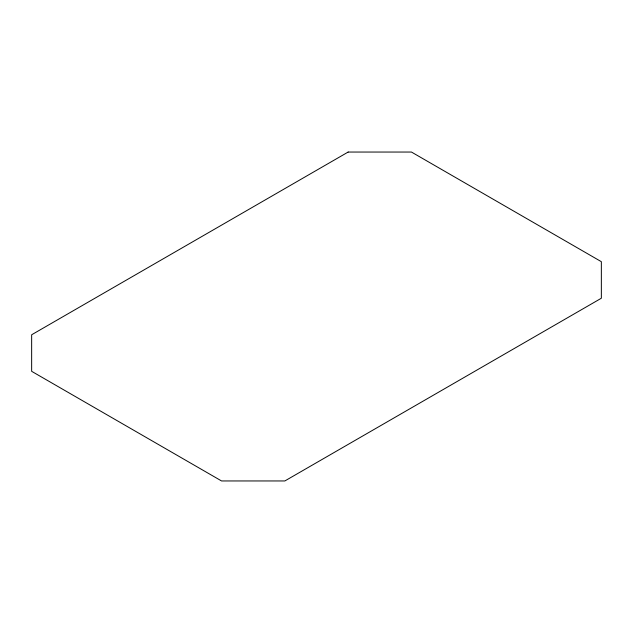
<?xml version="1.0" encoding="UTF-8"?>
<svg xmlns="http://www.w3.org/2000/svg" width="633" height="633" viewBox="0 0 633 633"><rect width="100%" height="100%" fill="white"/><g stroke="black" fill="none" stroke-linecap="round" stroke-linejoin="round"><path stroke-width="0.95" d="M348.15 152.047L31.65 334.77L31.65 371.318L221.55 480.953L284.85 480.953L601.35 298.23L601.35 261.682L411.45 152.047L348.15 152.047"/></g></svg>
